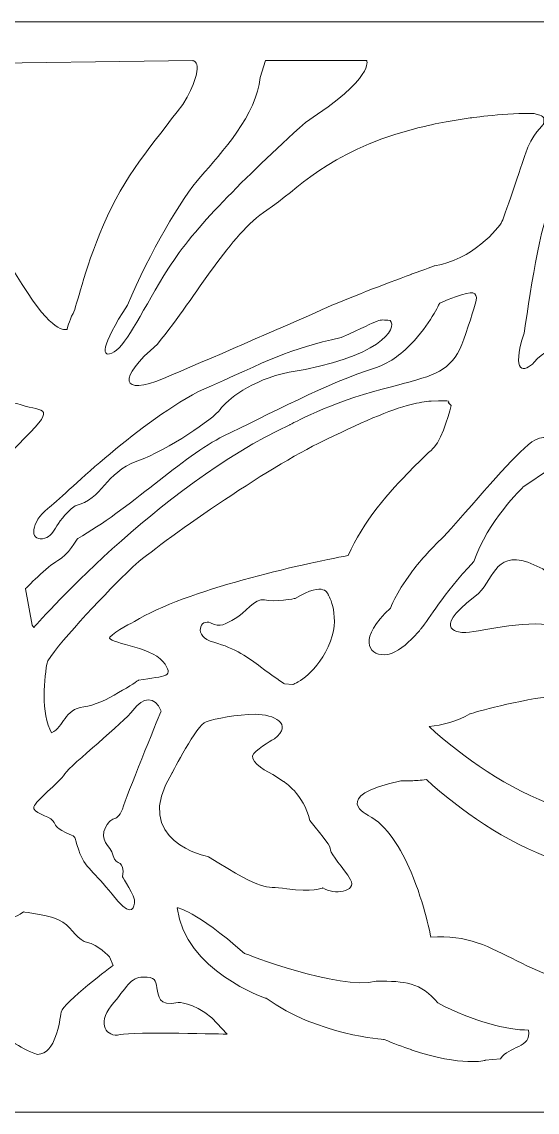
# Model space of a CAD drawing. Header units: centimetres. Extents: x -17.7 to -1.9, y -4 to 9.5.
# Drawn here: x -12.76 to -9.78, y -3.98 to 2.3 of the extents above; entities that cross this region are included whole.
import ezdxf

# ---------------------------------------------------------------- set-up
doc = ezdxf.new("R2010")
doc.units = ezdxf.units.CM
doc.header["$MEASUREMENT"] = 0
doc.layers.add('layer 1', color=7, linetype='Continuous')

msp = doc.modelspace()

# ---------------------------------------------------------------- linework, layer by layer
at = {"layer": 'layer 1', "color": 7, "lineweight": 9}
for points, knots in [([(-10.51266, 2.30344), (-10.51266, 2.30344), (-10.51205, 2.30344), (-10.51205, 2.30344), (-10.51205, 2.30344), (-10.51205, 2.30344), (-1.86675, 2.30344), (-1.86675, 2.30344), (-1.86675, 2.30344), (-1.86675, 2.30344), (-1.86675, -3.98414), (-1.86675, -3.98414), (-1.86675, -3.98414), (-1.86675, -3.98414), (-10.51246, -3.98414), (-10.51246, -3.98414), (-10.51246, -3.98414), (-10.51246, -3.98414), (-10.51266, -3.98414), (-10.51266, -3.98414), (-10.51266, -3.98414), (-10.51266, -3.98414), (-17.72387, -3.98414), (-17.72387, -3.98414), (-17.72387, -3.98414), (-17.72387, -3.98414), (-17.72387, 2.30344), (-17.72387, 2.30344), (-17.72387, 2.30344), (-17.72387, 2.30344), (-10.51266, 2.30344), (-10.51266, 2.30344)], [0, 0, 0, 0, 0.1111111, 0.1111111, 0.1111111, 0.1111111, 0.2222222, 0.2222222, 0.2222222, 0.2222222, 0.3333333, 0.3333333, 0.3333333, 0.3333333, 0.4444444, 0.4444444, 0.4444444, 0.4444444, 0.5555556, 0.5555556, 0.5555556, 0.5555556, 0.6666667, 0.6666667, 0.6666667, 0.6666667, 0.7777778, 0.7777778, 0.7777778, 0.7777778, 1, 1, 1, 1]), ([(-13.23134, 2.02788), (-13.22076, 2.05975), (-13.20186, 2.05823), (-13.18083, 2.06043), (-13.18083, 2.06043), (-13.18083, 2.06043), (-11.77297, 2.07996), (-11.77297, 2.07996), (-11.77297, 2.07996), (-11.77297, 2.07996), (-11.6854, 2.07344), (-11.83023, 1.82606), (-11.83023, 1.82606), (-12.00199, 1.60147), (-12.1704, 1.40941), (-12.28828, 1.13274), (-12.28828, 1.13274), (-12.40617, 0.85606), (-12.43985, 0.66401), (-12.46342, 0.62169), (-12.46342, 0.62169), (-12.48699, 0.57937), (-12.4971, 0.53055), (-12.4971, 0.53055), (-12.4971, 0.53055), (-12.4971, 0.53055), (-12.56446, 0.49149), (-12.72613, 0.74213), (-12.72613, 0.74213), (-12.88781, 0.99276), (-13.03936, 1.23363), (-13.09662, 1.302), (-13.09662, 1.302), (-13.15388, 1.37035), (-13.1842, 1.49731), (-13.17072, 1.57542), (-13.17072, 1.57542), (-13.15724, 1.65355), (-13.25155, 1.98882), (-13.23134, 2.02788)], [0, 0, 0, 0, 0.0909091, 0.0909091, 0.0909091, 0.0909091, 0.1818182, 0.1818182, 0.1818182, 0.1818182, 0.2727273, 0.2727273, 0.2727273, 0.2727273, 0.3636364, 0.3636364, 0.3636364, 0.3636364, 0.4545455, 0.4545455, 0.4545455, 0.4545455, 0.5454545, 0.5454545, 0.5454545, 0.5454545, 0.6363636, 0.6363636, 0.6363636, 0.6363636, 0.7272727, 0.7272727, 0.7272727, 0.7272727, 0.8181818, 0.8181818, 0.8181818, 0.8181818, 1, 1, 1, 1]), ([(-11.38314, 1.98242), (-11.38314, 1.98242), (-11.35204, 2.07994), (-11.35204, 2.07994), (-11.35204, 2.07994), (-11.35204, 2.07994), (-10.76884, 2.07994), (-10.76884, 2.07994), (-10.76884, 2.07994), (-10.76884, 2.07994), (-10.71829, 1.98242), (-11.12264, 1.72362), (-11.12264, 1.72362), (-11.48423, 1.39356), (-11.76417, 1.11601), (-11.91191, 0.88347), (-11.91191, 0.88347), (-12.05965, 0.65092), (-12.14908, 0.44464), (-12.22684, 0.39963), (-12.22684, 0.39963), (-12.3046, 0.35462), (-12.3046, 0.43338), (-12.14908, 0.66968), (-12.14908, 0.66968), (-12.02077, 0.97348), (-11.84193, 1.28104), (-11.72529, 1.41232), (-11.72529, 1.41232), (-11.60864, 1.54359), (-11.40258, 1.77238), (-11.38314, 1.98242)], [0, 0, 0, 0, 0.1111111, 0.1111111, 0.1111111, 0.1111111, 0.2222222, 0.2222222, 0.2222222, 0.2222222, 0.3333333, 0.3333333, 0.3333333, 0.3333333, 0.4444444, 0.4444444, 0.4444444, 0.4444444, 0.5555556, 0.5555556, 0.5555556, 0.5555556, 0.6666667, 0.6666667, 0.6666667, 0.6666667, 0.7777778, 0.7777778, 0.7777778, 0.7777778, 1, 1, 1, 1]), ([(-9.34995, 2.04557), (-9.34995, 2.04557), (-9.31326, 2.04817), (-9.31326, 2.04817), (-9.31326, 2.04817), (-9.31326, 2.04817), (-8.81598, 2.06328), (-8.65484, 2.04312), (-8.65484, 2.04312), (-8.53136, 2.0325), (-8.54276, 1.98101), (-8.53514, 1.7609), (-8.53514, 1.7609), (-8.53514, 1.7609), (-8.53263, 1.50936), (-8.26599, 1.29447), (-8.26599, 1.29447), (-8.20154, 1.23354), (-8.21032, 1.179), (-8.43007, 1.13731), (-8.43007, 1.13731), (-8.43007, 1.13731), (-8.82982, 0.99808), (-9.2439, 0.62496), (-9.2439, 0.62496), (-9.53426, 0.41492), (-9.54941, 0.40938), (-9.54941, 0.40938), (-9.54941, 0.40938), (-9.54941, 0.40938), (-9.70092, 0.46743), (-9.80191, 0.34029), (-9.80191, 0.34029), (-9.85745, 0.28224), (-9.93823, 0.26842), (-9.85997, 0.50888), (-9.85997, 0.50888), (-9.81958, 0.79078), (-9.75393, 1.19985), (-9.68324, 1.30763), (-9.68324, 1.30763), (-9.67574, 1.3035), (-9.54879, 1.67769), (-9.51407, 1.82169), (-9.51407, 1.82169), (-9.52922, 1.98477), (-9.54435, 2.00964), (-9.47619, 2.04003), (-9.47619, 2.04003), (-9.40803, 2.07044), (-9.34995, 2.04557), (-9.34995, 2.04557)], [0, 0, 0, 0, 0.0714286, 0.0714286, 0.0714286, 0.0714286, 0.1428571, 0.1428571, 0.1428571, 0.1428571, 0.2142857, 0.2142857, 0.2142857, 0.2142857, 0.2857143, 0.2857143, 0.2857143, 0.2857143, 0.3571429, 0.3571429, 0.3571429, 0.3571429, 0.4285714, 0.4285714, 0.4285714, 0.4285714, 0.5, 0.5, 0.5, 0.5, 0.5714286, 0.5714286, 0.5714286, 0.5714286, 0.6428571, 0.6428571, 0.6428571, 0.6428571, 0.7142857, 0.7142857, 0.7142857, 0.7142857, 0.7857143, 0.7857143, 0.7857143, 0.7857143, 0.8571429, 0.8571429, 0.8571429, 0.8571429, 1, 1, 1, 1]), ([(-14.43629, 1.75623), (-14.43629, 1.75623), (-14.39082, 1.67375), (-14.39082, 1.67375), (-14.39082, 1.67375), (-14.39082, 1.67375), (-13.82479, 0.82884), (-13.60062, 0.68259), (-13.60062, 0.68259), (-13.38205, 0.4876), (-13.00096, 0.10845), (-12.78799, 0.10304), (-12.78799, 0.10304), (-12.65348, 0.04889), (-12.54139, 0.10307), (-12.74315, -0.09734), (-12.74315, -0.09734), (-12.94491, -0.29776), (-12.99534, -0.41149), (-13.04578, -0.49274), (-13.04578, -0.49274), (-13.04578, -0.49274), (-13.04238, -0.61041), (-13.07694, -0.61875), (-13.07694, -0.61875), (-13.1115, -0.62711), (-13.10718, -0.49349), (-13.10718, -0.46426), (-13.10718, -0.46426), (-13.10718, -0.43502), (-13.22816, -0.50184), (-13.2368, -0.42251), (-13.2368, -0.42251), (-13.24545, -0.34317), (-13.19361, -0.30976), (-13.13743, -0.28471), (-13.13743, -0.28471), (-13.08126, -0.25966), (-13.15039, -0.15946), (-13.27136, -0.05924), (-13.27136, -0.05924), (-13.39233, 0.04097), (-14.43629, 0.74678), (-14.82942, 1.4216), (-14.82942, 1.4216), (-14.92192, 1.667), (-14.85833, 1.72277), (-14.84098, 1.76181), (-14.84098, 1.76181), (-14.82364, 1.80085), (-14.88723, 1.9849), (-14.84676, 1.99047), (-14.84676, 1.99047), (-14.80629, 1.99605), (-14.67333, 2.00162), (-14.59817, 1.97374), (-14.59817, 1.97374), (-14.59817, 1.97374), (-14.47676, 1.83431), (-14.43629, 1.75623)], [0, 0, 0, 0, 0.0625, 0.0625, 0.0625, 0.0625, 0.125, 0.125, 0.125, 0.125, 0.1875, 0.1875, 0.1875, 0.1875, 0.25, 0.25, 0.25, 0.25, 0.3125, 0.3125, 0.3125, 0.3125, 0.375, 0.375, 0.375, 0.375, 0.4375, 0.4375, 0.4375, 0.4375, 0.5, 0.5, 0.5, 0.5, 0.5625, 0.5625, 0.5625, 0.5625, 0.625, 0.625, 0.625, 0.625, 0.6875, 0.6875, 0.6875, 0.6875, 0.75, 0.75, 0.75, 0.75, 0.8125, 0.8125, 0.8125, 0.8125, 0.875, 0.875, 0.875, 0.875, 1, 1, 1, 1]), ([(-9.80228, 1.77509), (-9.74837, 1.75575), (-9.74381, 1.77063), (-9.74888, 1.71159), (-9.74888, 1.71159), (-9.74888, 1.71159), (-9.81646, 1.65209), (-9.85324, 1.54248), (-9.85324, 1.54248), (-9.85324, 1.54248), (-9.9697, 1.18995), (-9.9881, 1.15144), (-9.9881, 1.15144), (-10.0065, 1.11293), (-10.16282, 0.92924), (-10.3774, 0.89666), (-10.3774, 0.89666), (-10.3774, 0.89666), (-10.43196, 0.87708), (-10.51215, 0.84739), (-10.51215, 0.84739), (-10.51232, 0.84733), (-10.51249, 0.84726), (-10.51266, 0.8472), (-10.51266, 0.8472), (-10.65716, 0.79369), (-10.88447, 0.7075), (-11.02606, 0.6438), (-11.02606, 0.6438), (-11.2465, 0.54463), (-11.69874, 0.34995), (-11.94199, 0.24711), (-11.94199, 0.24711), (-12.18524, 0.14427), (-12.21184, 0.24343), (-11.9762, 0.44545), (-11.9762, 0.44545), (-11.74057, 0.73562), (-11.55814, 1.07721), (-11.3453, 1.21679), (-11.3453, 1.21679), (-11.16862, 1.33266), (-10.99976, 1.54978), (-10.51266, 1.68113), (-10.51266, 1.68113), (-10.51247, 1.68118), (-10.51228, 1.68123), (-10.51209, 1.68128), (-10.51209, 1.68128), (-10.41256, 1.70809), (-10.2998, 1.73133), (-10.17093, 1.74939), (-10.17093, 1.74939), (-10.17093, 1.74939), (-9.9505, 1.77878), (-9.80228, 1.77509)], [0, 0, 0, 0, 0.0666667, 0.0666667, 0.0666667, 0.0666667, 0.1333333, 0.1333333, 0.1333333, 0.1333333, 0.2, 0.2, 0.2, 0.2, 0.2666667, 0.2666667, 0.2666667, 0.2666667, 0.3333333, 0.3333333, 0.3333333, 0.3333333, 0.4, 0.4, 0.4, 0.4, 0.4666667, 0.4666667, 0.4666667, 0.4666667, 0.5333333, 0.5333333, 0.5333333, 0.5333333, 0.6, 0.6, 0.6, 0.6, 0.6666667, 0.6666667, 0.6666667, 0.6666667, 0.7333333, 0.7333333, 0.7333333, 0.7333333, 0.8, 0.8, 0.8, 0.8, 0.8666667, 0.8666667, 0.8666667, 0.8666667, 1, 1, 1, 1]), ([(-12.68965, -1.18893), (-12.68965, -1.18893), (-12.69853, -1.17609), (-12.69853, -1.17609), (-12.69853, -1.17609), (-12.69853, -1.17609), (-12.73845, -0.96641), (-12.73845, -0.96641), (-12.73845, -0.96641), (-12.73845, -0.96641), (-12.60981, -0.83376), (-12.55214, -0.8038), (-12.55214, -0.8038), (-12.49448, -0.77385), (-12.43681, -0.67543), (-12.43681, -0.67543), (-12.43681, -0.67543), (-12.14848, -0.5171), (-11.82466, -0.19616), (-11.59399, -0.08489), (-11.59399, -0.08489), (-11.36333, 0.02636), (-10.96854, 0.23176), (-10.729, 0.30451), (-10.729, 0.30451), (-10.6439, 0.33036), (-10.57113, 0.38537), (-10.51266, 0.44556), (-10.51266, 0.44556), (-10.5125, 0.44573), (-10.51233, 0.44589), (-10.51217, 0.44606), (-10.51217, 0.44606), (-10.40635, 0.55518), (-10.34752, 0.68108), (-10.34752, 0.68108), (-10.34752, 0.68108), (-10.06252, 0.80024), (-10.12418, 0.74041), (-10.19669, 0.50563), (-10.19669, 0.50563), (-10.25377, 0.32085), (-10.33369, 0.27849), (-10.51219, 0.2292), (-10.51219, 0.2292), (-10.51234, 0.22915), (-10.5125, 0.22911), (-10.51266, 0.22907), (-10.51266, 0.22907), (-10.56084, 0.21577), (-10.61618, 0.20195), (-10.68021, 0.18469), (-10.68021, 0.18469), (-10.97297, 0.11195), (-11.21251, -0.02071), (-11.21251, -0.02071), (-11.21251, -0.02071), (-11.97548, -0.3716), (-12.68965, -1.18893), (-12.68965, -1.18893)], [0, 0, 0, 0, 0.0625, 0.0625, 0.0625, 0.0625, 0.125, 0.125, 0.125, 0.125, 0.1875, 0.1875, 0.1875, 0.1875, 0.25, 0.25, 0.25, 0.25, 0.3125, 0.3125, 0.3125, 0.3125, 0.375, 0.375, 0.375, 0.375, 0.4375, 0.4375, 0.4375, 0.4375, 0.5, 0.5, 0.5, 0.5, 0.5625, 0.5625, 0.5625, 0.5625, 0.625, 0.625, 0.625, 0.625, 0.6875, 0.6875, 0.6875, 0.6875, 0.75, 0.75, 0.75, 0.75, 0.8125, 0.8125, 0.8125, 0.8125, 0.875, 0.875, 0.875, 0.875, 1, 1, 1, 1]), ([(-10.63376, 0.58159), (-10.58705, 0.5365), (-10.69666, 0.36319), (-11.21643, 0.28348), (-11.21643, 0.28348), (-11.43494, 0.23792), (-11.57632, 0.12201), (-11.61488, 0.06817), (-11.61488, 0.06817), (-11.65345, 0.01433), (-11.91049, -0.16371), (-12.09474, -0.22996), (-12.09474, -0.22996), (-12.27898, -0.29622), (-12.29182, -0.44941), (-12.45035, -0.48668), (-12.45035, -0.48668), (-12.58316, -0.59018), (-12.56174, -0.66474), (-12.63886, -0.67715), (-12.63886, -0.67715), (-12.71599, -0.68956), (-12.70741, -0.5819), (-12.60887, -0.50324), (-12.60887, -0.50324), (-12.51033, -0.42457), (-12.12043, -0.03123), (-11.73912, 0.17167), (-11.73912, 0.17167), (-11.31925, 0.35801), (-11.225, 0.41598), (-10.91653, 0.48223), (-10.91653, 0.48223), (-10.66375, 0.59816), (-10.71089, 0.58571), (-10.63376, 0.58159)], [0, 0, 0, 0, 0.1, 0.1, 0.1, 0.1, 0.2, 0.2, 0.2, 0.2, 0.3, 0.3, 0.3, 0.3, 0.4, 0.4, 0.4, 0.4, 0.5, 0.5, 0.5, 0.5, 0.6, 0.6, 0.6, 0.6, 0.7, 0.7, 0.7, 0.7, 0.8, 0.8, 0.8, 0.8, 1, 1, 1, 1]), ([(-10.29872, 0.10767), (-10.29872, 0.10767), (-10.28098, 0.09055), (-10.28098, 0.09055), (-10.28098, 0.09055), (-10.28098, 0.09055), (-10.32977, -0.09773), (-10.37857, -0.14908), (-10.37857, -0.14908), (-10.39579, -0.16721), (-10.44732, -0.21364), (-10.51222, -0.27908), (-10.51222, -0.27908), (-10.51236, -0.27922), (-10.51251, -0.27937), (-10.51266, -0.27952), (-10.51266, -0.27952), (-10.63155, -0.39945), (-10.79513, -0.58306), (-10.87538, -0.77385), (-10.87538, -0.77385), (-11.14597, -0.8252), (-11.81135, -0.97069), (-12.10855, -1.1547), (-12.10855, -1.1547), (-12.10855, -1.1547), (-12.22389, -1.21033), (-12.2505, -1.24456), (-12.2505, -1.24456), (-12.27712, -1.27879), (-12.0154, -1.29591), (-11.94443, -1.38578), (-11.94443, -1.38578), (-11.87345, -1.47564), (-11.92669, -1.46708), (-12.08638, -1.49276), (-12.08638, -1.49276), (-12.08638, -1.49276), (-12.28599, -1.63397), (-12.40132, -1.64681), (-12.40132, -1.64681), (-12.51666, -1.65964), (-12.51222, -1.76234), (-12.58763, -1.79658), (-12.58763, -1.79658), (-12.64973, -1.6896), (-12.63199, -1.47136), (-12.60981, -1.38149), (-12.60981, -1.38149), (-12.52996, -1.2574), (-12.25494, -0.97069), (-12.13073, -0.85087), (-12.13073, -0.85087), (-12.00653, -0.73106), (-11.38551, -0.29458), (-11.04838, -0.12769), (-11.04838, -0.12769), (-10.79943, -0.00445), (-10.63515, 0.06511), (-10.51266, 0.09652), (-10.51266, 0.09652), (-10.5125, 0.09656), (-10.51235, 0.0966), (-10.5122, 0.09664), (-10.5122, 0.09664), (-10.469, 0.10769), (-10.43099, 0.114), (-10.39631, 0.11623), (-10.39631, 0.11623), (-10.26324, 0.12479), (-10.29872, 0.10767), (-10.29872, 0.10767)], [0, 0, 0, 0, 0.0526316, 0.0526316, 0.0526316, 0.0526316, 0.1052632, 0.1052632, 0.1052632, 0.1052632, 0.1578947, 0.1578947, 0.1578947, 0.1578947, 0.2105263, 0.2105263, 0.2105263, 0.2105263, 0.2631579, 0.2631579, 0.2631579, 0.2631579, 0.3157895, 0.3157895, 0.3157895, 0.3157895, 0.3684211, 0.3684211, 0.3684211, 0.3684211, 0.4210526, 0.4210526, 0.4210526, 0.4210526, 0.4736842, 0.4736842, 0.4736842, 0.4736842, 0.5263158, 0.5263158, 0.5263158, 0.5263158, 0.5789474, 0.5789474, 0.5789474, 0.5789474, 0.6315789, 0.6315789, 0.6315789, 0.6315789, 0.6842105, 0.6842105, 0.6842105, 0.6842105, 0.7368421, 0.7368421, 0.7368421, 0.7368421, 0.7894737, 0.7894737, 0.7894737, 0.7894737, 0.8421053, 0.8421053, 0.8421053, 0.8421053, 0.8947368, 0.8947368, 0.8947368, 0.8947368, 1, 1, 1, 1]), ([(-9.70773, -0.2732), (-9.70773, -0.2732), (-9.86696, -0.38093), (-9.86696, -0.38093), (-9.86696, -0.38093), (-9.86696, -0.38093), (-10.07396, -0.57712), (-10.1496, -0.80796), (-10.1496, -0.80796), (-10.34068, -1.01188), (-10.40038, -1.13115), (-10.45611, -1.19655), (-10.45611, -1.19655), (-10.45611, -1.19655), (-10.47876, -1.22598), (-10.51229, -1.25876), (-10.51229, -1.25876), (-10.51241, -1.25888), (-10.51253, -1.259), (-10.51266, -1.25912), (-10.51266, -1.25912), (-10.55482, -1.30029), (-10.61403, -1.3466), (-10.66711, -1.3466), (-10.66711, -1.3466), (-10.76265, -1.3466), (-10.81839, -1.25041), (-10.63129, -1.07728), (-10.63129, -1.07728), (-10.63129, -1.07728), (-10.60305, -0.99551), (-10.51266, -0.87393), (-10.51266, -0.87393), (-10.51252, -0.87376), (-10.51239, -0.87358), (-10.51226, -0.8734), (-10.51226, -0.8734), (-10.46683, -0.81237), (-10.40578, -0.74136), (-10.32475, -0.66562), (-10.32475, -0.66562), (-10.09386, -0.40785), (-9.9227, -0.20009), (-9.81521, -0.1193), (-9.81521, -0.1193), (-9.70773, -0.0385), (-9.52062, -0.16163), (-9.70773, -0.2732)], [0, 0, 0, 0, 0.0769231, 0.0769231, 0.0769231, 0.0769231, 0.1538462, 0.1538462, 0.1538462, 0.1538462, 0.2307692, 0.2307692, 0.2307692, 0.2307692, 0.3076923, 0.3076923, 0.3076923, 0.3076923, 0.3846154, 0.3846154, 0.3846154, 0.3846154, 0.4615385, 0.4615385, 0.4615385, 0.4615385, 0.5384615, 0.5384615, 0.5384615, 0.5384615, 0.6153846, 0.6153846, 0.6153846, 0.6153846, 0.6923077, 0.6923077, 0.6923077, 0.6923077, 0.7692308, 0.7692308, 0.7692308, 0.7692308, 0.8461538, 0.8461538, 0.8461538, 0.8461538, 1, 1, 1, 1]), ([(-9.83797, -0.81267), (-9.83797, -0.81267), (-9.75214, -0.85118), (-9.75214, -0.85118), (-9.75214, -0.85118), (-9.75214, -0.85118), (-9.6479, -0.96082), (-9.47623, -0.88378), (-9.47623, -0.88378), (-9.32601, -0.91636), (-9.20338, -0.94895), (-9.20338, -0.94895), (-9.20338, -0.94895), (-9.20338, -0.94895), (-9.10224, -1.03192), (-9.185, -1.08227), (-9.185, -1.08227), (-9.26776, -1.13264), (-9.30761, -1.23931), (-9.30761, -1.23931), (-9.30761, -1.23931), (-9.30761, -1.23931), (-9.53144, -1.18596), (-9.6939, -1.17708), (-9.6939, -1.17708), (-9.85637, -1.1445), (-10.13841, -1.21856), (-10.21198, -1.21856), (-10.21198, -1.21856), (-10.21198, -1.21856), (-10.41739, -1.2156), (-10.14454, -1.01117), (-10.14454, -1.01117), (-10.03043, -0.92122), (-10.03971, -0.74901), (-9.83797, -0.81267)], [0, 0, 0, 0, 0.1, 0.1, 0.1, 0.1, 0.2, 0.2, 0.2, 0.2, 0.3, 0.3, 0.3, 0.3, 0.4, 0.4, 0.4, 0.4, 0.5, 0.5, 0.5, 0.5, 0.6, 0.6, 0.6, 0.6, 0.7, 0.7, 0.7, 0.7, 0.8, 0.8, 0.8, 0.8, 1, 1, 1, 1]), ([(-11.24356, -1.51415), (-11.24356, -1.51415), (-11.19477, -1.51843), (-11.19477, -1.51843), (-11.19477, -1.51843), (-11.19477, -1.51843), (-11.07056, -1.47136), (-10.99072, -1.30019), (-10.99072, -1.30019), (-10.91087, -1.12902), (-10.99072, -1.00065), (-10.99072, -1.00065), (-10.99072, -1.00065), (-10.99072, -1.00065), (-11.00846, -0.91506), (-11.18146, -1.02204), (-11.18146, -1.02204), (-11.18146, -1.02204), (-11.30123, -1.04344), (-11.3589, -1.0306), (-11.3589, -1.0306), (-11.41656, -1.01776), (-11.46979, -1.10762), (-11.52746, -1.13758), (-11.52746, -1.13758), (-11.58512, -1.16754), (-11.61174, -1.19321), (-11.66941, -1.16326), (-11.66941, -1.16326), (-11.72707, -1.1333), (-11.77587, -1.24028), (-11.65166, -1.27452), (-11.65166, -1.27452), (-11.52746, -1.30875), (-11.44761, -1.36438), (-11.38107, -1.41573), (-11.38107, -1.41573), (-11.31453, -1.46708), (-11.24356, -1.51415), (-11.24356, -1.51415)], [0, 0, 0, 0, 0.0909091, 0.0909091, 0.0909091, 0.0909091, 0.1818182, 0.1818182, 0.1818182, 0.1818182, 0.2727273, 0.2727273, 0.2727273, 0.2727273, 0.3636364, 0.3636364, 0.3636364, 0.3636364, 0.4545455, 0.4545455, 0.4545455, 0.4545455, 0.5454545, 0.5454545, 0.5454545, 0.5454545, 0.6363636, 0.6363636, 0.6363636, 0.6363636, 0.7272727, 0.7272727, 0.7272727, 0.7272727, 0.8181818, 0.8181818, 0.8181818, 0.8181818, 1, 1, 1, 1]), ([(-10.40881, -1.76079), (-10.33414, -1.75183), (-10.24459, -1.73175), (-10.17339, -1.68776), (-10.17339, -1.68776), (-10.17339, -1.68776), (-9.94841, -1.61761), (-9.706, -1.58618), (-9.706, -1.58618), (-9.63, -1.57632), (-9.55229, -1.57026), (-9.47926, -1.57137), (-9.47926, -1.57137), (-9.20544, -1.57553), (-9.08523, -1.56856), (-8.9386, -1.77728), (-8.9386, -1.77728), (-8.9214, -1.80178), (-8.90383, -1.8292), (-8.88561, -1.86), (-8.88561, -1.86), (-8.78872, -2.02375), (-8.73598, -2.12799), (-8.70827, -2.19381), (-8.70827, -2.19381), (-9.38788, -2.49671), (-10.01633, -2.1137), (-10.40881, -1.76079)], [0, 0, 0, 0, 0.125, 0.125, 0.125, 0.125, 0.25, 0.25, 0.25, 0.25, 0.375, 0.375, 0.375, 0.375, 0.5, 0.5, 0.5, 0.5, 0.625, 0.625, 0.625, 0.625, 0.75, 0.75, 0.75, 0.75, 1, 1, 1, 1]), ([(-11.95558, -1.67071), (-11.95558, -1.67071), (-12.13171, -2.10105), (-12.17158, -2.21666), (-12.17158, -2.21666), (-12.21145, -2.33226), (-12.2314, -2.25837), (-12.27459, -2.33867), (-12.27459, -2.33867), (-12.31778, -2.41897), (-12.24803, -2.44146), (-12.2314, -2.50568), (-12.2314, -2.50568), (-12.21477, -2.56991), (-12.16161, -2.52174), (-12.17822, -2.62772), (-12.17822, -2.62772), (-12.17822, -2.62772), (-12.1018, -2.73693), (-12.10845, -2.77867), (-12.10845, -2.77867), (-12.11509, -2.8204), (-12.13837, -2.85574), (-12.23804, -2.72728), (-12.23804, -2.72728), (-12.33772, -2.59882), (-12.39752, -2.57633), (-12.43076, -2.47356), (-12.43076, -2.47356), (-12.46401, -2.3708), (-12.44075, -2.4029), (-12.5072, -2.3708), (-12.5072, -2.3708), (-12.57365, -2.33869), (-12.55702, -2.33228), (-12.5803, -2.30337), (-12.5803, -2.30337), (-12.60357, -2.27445), (-12.69992, -2.25839), (-12.68995, -2.22307), (-12.68995, -2.22307), (-12.67999, -2.18774), (-12.54707, -2.08818), (-12.51052, -2.03359), (-12.51052, -2.03359), (-12.47398, -1.979), (-12.16827, -1.73493), (-12.11842, -1.66749), (-12.11842, -1.66749), (-12.05844, -1.58635), (-11.99225, -1.58207), (-11.95558, -1.67071)], [0, 0, 0, 0, 0.0714286, 0.0714286, 0.0714286, 0.0714286, 0.1428571, 0.1428571, 0.1428571, 0.1428571, 0.2142857, 0.2142857, 0.2142857, 0.2142857, 0.2857143, 0.2857143, 0.2857143, 0.2857143, 0.3571429, 0.3571429, 0.3571429, 0.3571429, 0.4285714, 0.4285714, 0.4285714, 0.4285714, 0.5, 0.5, 0.5, 0.5, 0.5714286, 0.5714286, 0.5714286, 0.5714286, 0.6428571, 0.6428571, 0.6428571, 0.6428571, 0.7142857, 0.7142857, 0.7142857, 0.7142857, 0.7857143, 0.7857143, 0.7857143, 0.7857143, 0.8571429, 0.8571429, 0.8571429, 0.8571429, 1, 1, 1, 1]), ([(-11.3101, -2.03621), (-11.3101, -2.03621), (-11.24865, -2.07729), (-11.24865, -2.07729), (-11.24865, -2.07729), (-11.24865, -2.07729), (-11.13267, -2.14747), (-11.09718, -2.30152), (-11.09718, -2.30152), (-11.00846, -2.41279), (-10.97741, -2.44702), (-10.97741, -2.47269), (-10.97741, -2.47269), (-10.97741, -2.49837), (-10.902, -2.57539), (-10.86208, -2.64386), (-10.86208, -2.64386), (-10.82215, -2.71233), (-10.95966, -2.73373), (-11.02177, -2.69093), (-11.02177, -2.69093), (-11.02177, -2.69093), (-11.08387, -2.71661), (-11.23025, -2.69521), (-11.23025, -2.69521), (-11.37664, -2.67382), (-11.33671, -2.72517), (-11.68271, -2.51121), (-11.68271, -2.51121), (-11.68271, -2.51121), (-12.13961, -2.42135), (-11.8912, -2.02765), (-11.8912, -2.02765), (-11.8912, -2.02765), (-11.74925, -1.74951), (-11.69602, -1.73239), (-11.69602, -1.73239), (-11.64279, -1.71527), (-11.51858, -1.6896), (-11.41213, -1.6896), (-11.41213, -1.6896), (-11.30566, -1.6896), (-11.19033, -1.74523), (-11.30123, -1.83081), (-11.30123, -1.83081), (-11.30123, -1.83081), (-11.38995, -1.88216), (-11.421, -1.9164), (-11.421, -1.9164), (-11.45205, -1.95063), (-11.37664, -2.00626), (-11.3101, -2.03621)], [0, 0, 0, 0, 0.0714286, 0.0714286, 0.0714286, 0.0714286, 0.1428571, 0.1428571, 0.1428571, 0.1428571, 0.2142857, 0.2142857, 0.2142857, 0.2142857, 0.2857143, 0.2857143, 0.2857143, 0.2857143, 0.3571429, 0.3571429, 0.3571429, 0.3571429, 0.4285714, 0.4285714, 0.4285714, 0.4285714, 0.5, 0.5, 0.5, 0.5, 0.5714286, 0.5714286, 0.5714286, 0.5714286, 0.6428571, 0.6428571, 0.6428571, 0.6428571, 0.7142857, 0.7142857, 0.7142857, 0.7142857, 0.7857143, 0.7857143, 0.7857143, 0.7857143, 0.8571429, 0.8571429, 0.8571429, 0.8571429, 1, 1, 1, 1]), ([(-8.69535, -2.59399), (-8.69535, -2.59399), (-8.68088, -2.63753), (-8.68088, -2.63753), (-8.68088, -2.63753), (-8.68088, -2.63753), (-8.58718, -3.19478), (-9.29814, -3.23981), (-9.29814, -3.23981), (-9.86024, -3.28734), (-9.98288, -2.93732), (-10.39869, -2.97574), (-10.39869, -2.97574), (-10.39869, -2.97574), (-10.43366, -2.78664), (-10.51237, -2.60073), (-10.51237, -2.60073), (-10.51247, -2.60051), (-10.51256, -2.60028), (-10.51266, -2.60005), (-10.51266, -2.60005), (-10.57034, -2.464), (-10.65146, -2.32978), (-10.75945, -2.27277), (-10.75945, -2.27277), (-10.75945, -2.27277), (-10.99235, -2.16569), (-10.57222, -2.07259), (-10.57222, -2.07259), (-10.57222, -2.07259), (-10.54907, -2.07397), (-10.51266, -2.07295), (-10.51266, -2.07295), (-10.51255, -2.07295), (-10.51244, -2.07294), (-10.51234, -2.07294), (-10.51234, -2.07294), (-10.48787, -2.07225), (-10.45745, -2.07048), (-10.42405, -2.06647), (-10.42405, -2.06647), (-10.03157, -2.41939), (-9.40312, -2.80239), (-8.72351, -2.49949), (-8.72351, -2.49949), (-8.7016, -2.55156), (-8.69535, -2.5796), (-8.69535, -2.59399)], [0, 0, 0, 0, 0.0769231, 0.0769231, 0.0769231, 0.0769231, 0.1538462, 0.1538462, 0.1538462, 0.1538462, 0.2307692, 0.2307692, 0.2307692, 0.2307692, 0.3076923, 0.3076923, 0.3076923, 0.3076923, 0.3846154, 0.3846154, 0.3846154, 0.3846154, 0.4615385, 0.4615385, 0.4615385, 0.4615385, 0.5384615, 0.5384615, 0.5384615, 0.5384615, 0.6153846, 0.6153846, 0.6153846, 0.6153846, 0.6923077, 0.6923077, 0.6923077, 0.6923077, 0.7692308, 0.7692308, 0.7692308, 0.7692308, 0.8461538, 0.8461538, 0.8461538, 0.8461538, 1, 1, 1, 1]), ([(-12.25266, -3.08866), (-12.25266, -3.08866), (-12.23237, -3.13759), (-12.23237, -3.13759), (-12.23237, -3.13759), (-12.23237, -3.13759), (-12.52148, -3.35288), (-12.53162, -3.4067), (-12.53162, -3.4067), (-12.54177, -3.46053), (-12.56206, -3.64646), (-12.66857, -3.65135), (-12.66857, -3.65135), (-12.78016, -3.6171), (-12.84609, -3.52903), (-12.94246, -3.55839), (-12.94246, -3.55839), (-13.03883, -3.58774), (-13.10984, -3.71007), (-13.24172, -3.64646), (-13.24172, -3.64646), (-13.30258, -3.5486), (-13.33809, -3.38224), (-13.20114, -3.23056), (-13.20114, -3.23056), (-13.18085, -3.12781), (-13.14535, -3.0642), (-13.09463, -3.0593), (-13.09463, -3.0593), (-13.04391, -3.05441), (-12.98811, -2.9908), (-12.93739, -2.89294), (-12.93739, -2.89294), (-12.88667, -2.79509), (-12.85624, -2.91252), (-12.74972, -2.82934), (-12.74972, -2.82934), (-12.74972, -2.82934), (-12.57727, -2.84891), (-12.52148, -2.88805), (-12.52148, -2.88805), (-12.46569, -2.92719), (-12.43525, -2.9957), (-12.37946, -3.00548), (-12.37946, -3.00548), (-12.32367, -3.01527), (-12.25266, -3.08866), (-12.25266, -3.08866)], [0, 0, 0, 0, 0.0769231, 0.0769231, 0.0769231, 0.0769231, 0.1538462, 0.1538462, 0.1538462, 0.1538462, 0.2307692, 0.2307692, 0.2307692, 0.2307692, 0.3076923, 0.3076923, 0.3076923, 0.3076923, 0.3846154, 0.3846154, 0.3846154, 0.3846154, 0.4615385, 0.4615385, 0.4615385, 0.4615385, 0.5384615, 0.5384615, 0.5384615, 0.5384615, 0.6153846, 0.6153846, 0.6153846, 0.6153846, 0.6923077, 0.6923077, 0.6923077, 0.6923077, 0.7692308, 0.7692308, 0.7692308, 0.7692308, 0.8461538, 0.8461538, 0.8461538, 0.8461538, 1, 1, 1, 1]), ([(-9.99658, -3.67599), (-9.99658, -3.67599), (-10.08456, -3.68492), (-10.08456, -3.68492), (-10.08456, -3.68492), (-10.08456, -3.68492), (-10.2123, -3.72485), (-10.51244, -3.62364), (-10.51244, -3.62364), (-10.51251, -3.62361), (-10.51259, -3.62359), (-10.51266, -3.62357), (-10.51266, -3.62357), (-10.56008, -3.60757), (-10.61177, -3.58808), (-10.66797, -3.56432), (-10.66797, -3.56432), (-10.66797, -3.56432), (-11.05228, -3.54199), (-11.34862, -3.32758), (-11.34862, -3.32758), (-11.34862, -3.32758), (-11.82091, -3.17124), (-11.86258, -2.80497), (-11.86258, -2.80497), (-11.86258, -2.80497), (-11.76072, -2.81837), (-11.47364, -3.06851), (-11.47364, -3.06851), (-11.47364, -3.06851), (-10.92727, -3.28291), (-10.71427, -3.22931), (-10.71427, -3.22931), (-10.62691, -3.22726), (-10.56407, -3.23089), (-10.51266, -3.24584), (-10.51266, -3.24584), (-10.51258, -3.24586), (-10.5125, -3.24589), (-10.51241, -3.24591), (-10.51241, -3.24591), (-10.45222, -3.26347), (-10.40767, -3.29659), (-10.35774, -3.35438), (-10.35774, -3.35438), (-10.14938, -3.46159), (-9.95954, -3.51072), (-9.83452, -3.51072), (-9.83452, -3.51072), (-9.816, -3.61792), (-9.95028, -3.60005), (-9.99658, -3.67599)], [0, 0, 0, 0, 0.0714286, 0.0714286, 0.0714286, 0.0714286, 0.1428571, 0.1428571, 0.1428571, 0.1428571, 0.2142857, 0.2142857, 0.2142857, 0.2142857, 0.2857143, 0.2857143, 0.2857143, 0.2857143, 0.3571429, 0.3571429, 0.3571429, 0.3571429, 0.4285714, 0.4285714, 0.4285714, 0.4285714, 0.5, 0.5, 0.5, 0.5, 0.5714286, 0.5714286, 0.5714286, 0.5714286, 0.6428571, 0.6428571, 0.6428571, 0.6428571, 0.7142857, 0.7142857, 0.7142857, 0.7142857, 0.7857143, 0.7857143, 0.7857143, 0.7857143, 0.8571429, 0.8571429, 0.8571429, 0.8571429, 1, 1, 1, 1]), ([(-11.66204, -3.43968), (-11.66204, -3.43968), (-11.57316, -3.53416), (-11.57316, -3.53416), (-11.57316, -3.53416), (-11.57316, -3.53416), (-12.11534, -3.51982), (-12.19236, -3.53701), (-12.19236, -3.53701), (-12.26938, -3.55419), (-12.32862, -3.47689), (-12.24271, -3.37095), (-12.24271, -3.37095), (-12.1568, -3.26501), (-12.13015, -3.20488), (-12.05904, -3.20488), (-12.05904, -3.20488), (-11.98792, -3.20488), (-11.98792, -3.22207), (-11.97903, -3.26788), (-11.97903, -3.26788), (-11.97014, -3.31369), (-11.97308, -3.37666), (-11.85755, -3.35091), (-11.85755, -3.35091), (-11.85755, -3.35091), (-11.77758, -3.34806), (-11.66204, -3.43968)], [0, 0, 0, 0, 0.125, 0.125, 0.125, 0.125, 0.25, 0.25, 0.25, 0.25, 0.375, 0.375, 0.375, 0.375, 0.5, 0.5, 0.5, 0.5, 0.625, 0.625, 0.625, 0.625, 0.75, 0.75, 0.75, 0.75, 1, 1, 1, 1])]:
    msp.add_open_spline(points, degree=3, knots=knots, dxfattribs=at)

doc.saveas('drawing.dxf')
